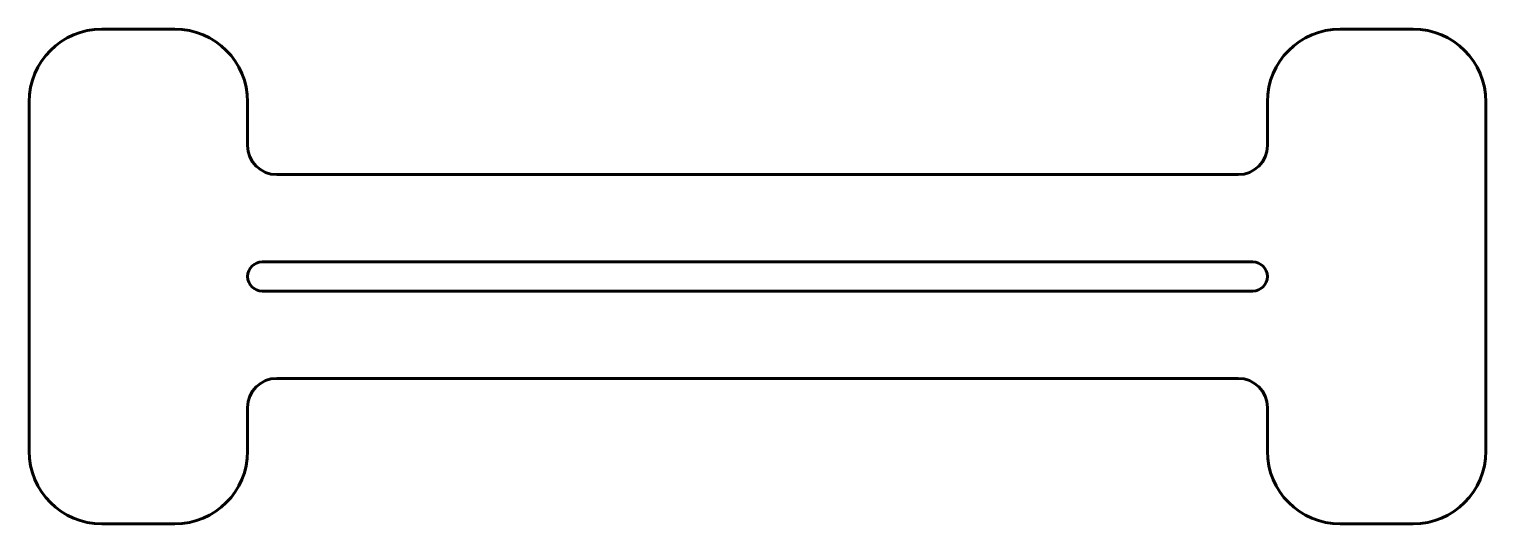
# Model space of a CAD drawing. Header units: millimetres. Extents: x 0 to 100, y -16 to 18.
import ezdxf

# ---------------------------------------------------------------- set-up
doc = ezdxf.new("R2010")
doc.units = ezdxf.units.MM
doc.linetypes.add('K5LT_BASIC', pattern=[0])

# ---------------------------------------------------------------- blocks, each defined once
blk = doc.blocks.new('U0')
at = {"color": 143, "linetype": 'K5LT_BASIC', "lineweight": 60, "true_color": 0x33acca}
for p, q in [((16, 2), (84, 2)), ((84, 0), (16, 0))]:
    blk.add_line(p, q, dxfattribs=at)
for centre, start, end in [((16, 1), 90, 180), ((84, 1), 0, 90), ((16, 1), 180, 270), ((84, 1), 270, 0)]:
    blk.add_arc(centre, 1, start, end, dxfattribs=at)

msp = doc.modelspace()

# ---------------------------------------------------------------- linework, layer by layer
at = {"color": 143, "linetype": 'K5LT_BASIC', "lineweight": 60, "true_color": 0x33acca}
for p, q in [((5, 18), (10, 18)), ((95, 18), (90, 18)), ((0, 13), (0, -11)), ((15, 10), (15, 13)), ((85, 13), (85, 10)), ((100, -11), (100, 13)), ((17, 8), (83, 8)), ((17, -6), (83, -6)), ((15, -11), (15, -8)), ((85, -8), (85, -11)), ((10, -16), (5, -16)), ((90, -16), (95, -16))]:
    msp.add_line(p, q, dxfattribs=at)
for centre, radius, start, end in [((5, 13), 5, 90, 180), ((10, 13), 5, 0, 90), ((90, 13), 5, 90, 180), ((95, 13), 5, 0, 90), ((17, 10), 2, 180, 270), ((83, 10), 2, 270, 0), ((17, -8), 2, 90, 180), ((83, -8), 2, 0, 90), ((5, -11), 5, 180, 270), ((10, -11), 5, 270, 0), ((90, -11), 5, 180, 270), ((95, -11), 5, 270, 0)]:
    msp.add_arc(centre, radius, start, end, dxfattribs=at)

# ---------------------------------------------------------------- block references
msp.add_blockref('U0', (0, 0))

doc.saveas('drawing.dxf')
